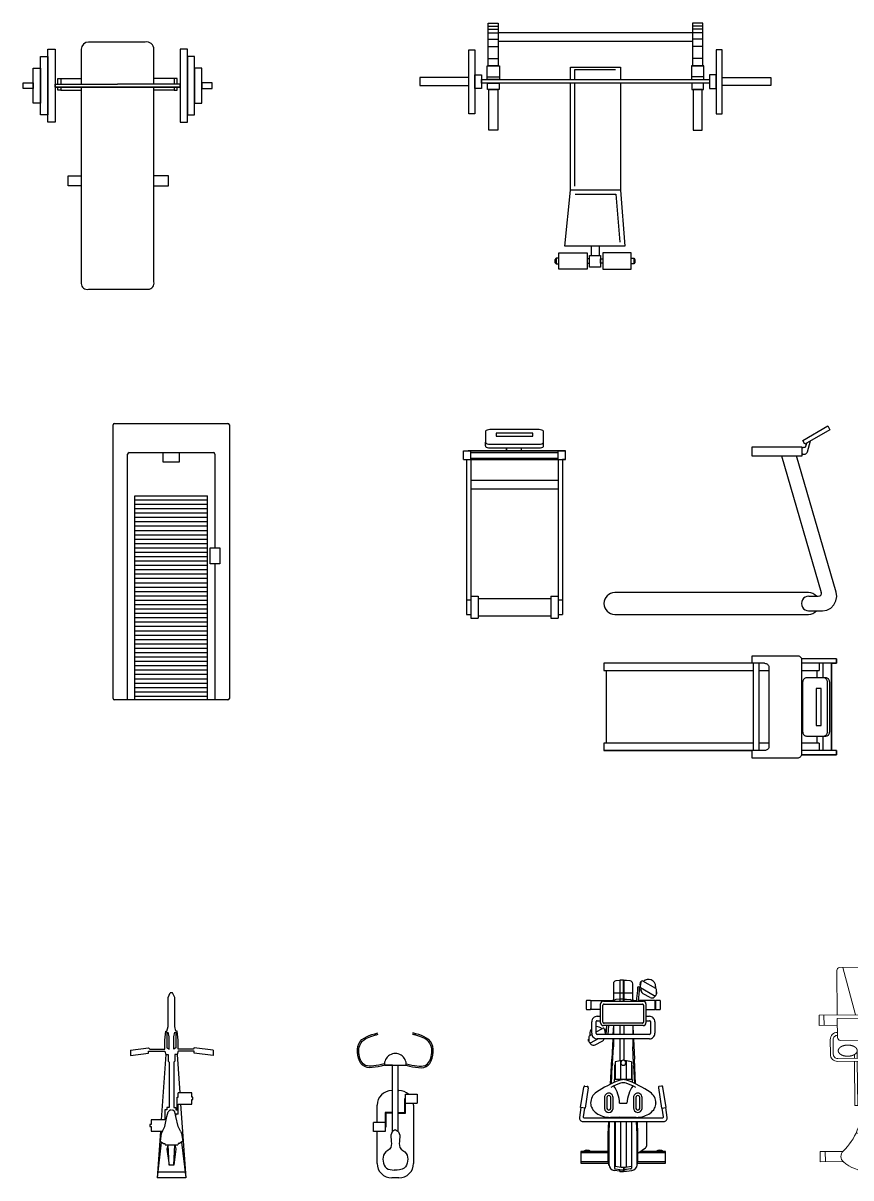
# Model space of a CAD drawing. Header units: millimetres. Extents: x 29224 to 62779, y 35576 to 54938.
# Drawn here: x 38654 to 44349, y 35877 to 43818 of the extents above; entities that cross this region are included whole.
import ezdxf

# ---------------------------------------------------------------- set-up
doc = ezdxf.new("R2010")
doc.units = ezdxf.units.MM

# ---------------------------------------------------------------- blocks, each defined once
blk = doc.blocks.new('A$C162D5C68')
at = {"linetype": 'ByBlock'}
for p, q in [((841.5, 568.5), (857, 443.8)), ((877.9, 568.5), (841.5, 568.5)), ((877.9, 568.5), (893.4, 443.8)), ((352.6, 426.7), (321.5, 426.7)), ((321.5, 426.7), (321.5, 349)), ((352.6, 434.5), (352.6, 426.7)), ((368.1, 434.5), (352.6, 434.5)), ((368.1, 426.7), (368.1, 434.5)), ((399.2, 426.7), (368.1, 426.7)), ((399.2, 333.4), (399.2, 426.7)), ((857, 443.8), (872.5, 443.8)), ((872.5, 443.8), (872.5, 333.4)), ((893.4, 443.8), (885.6, 436)), ((885.6, 436), (885.6, 333.4)), ((197.1, 317.9), (88.2, 302.3)), ((228.2, 310.1), (197.1, 317.9)), ((235.9, 333.4), (228.2, 330.8)), ((228.2, 330.8), (228.2, 242.7)), ((251.5, 364.5), (235.9, 341.2)), ((235.9, 341.2), (235.9, 333.4)), ((305.9, 356.7), (251.5, 364.5)), ((321.5, 349), (305.9, 356.7)), ((321.5, 349), (352.6, 333.4)), ((352.6, 333.4), (422.5, 317.9)), ((469.2, 333.4), (399.2, 333.4)), ((422.5, 317.9), (453.6, 310.1)), ((469.2, 317.9), (469.2, 333.4)), ((484.7, 317.9), (469.2, 317.9)), ((484.7, 302.3), (484.7, 317.9)), ((872.5, 333.4), (849.2, 325.6)), ((849.2, 325.6), (849.2, 310.1)), ((885.6, 333.4), (947.8, 333.4)), ((893.4, 317.9), (885.6, 302.3)), ((1002.3, 317.9), (893.4, 317.9)), ((947.8, 333.4), (1010, 325.6)), ((1010, 325.6), (1010, 317.9)), ((1010, 317.9), (1041.1, 310.1)), ((88.2, 302.3), (228.2, 310.1)), ((88.2, 271.2), (228.2, 263.4)), ((197.1, 255.7), (88.2, 271.2)), ((228.2, 263.4), (197.1, 255.7)), ((235.9, 240.1), (228.2, 242.7)), ((235.9, 232.3), (235.9, 240.1)), ((321.5, 224.6), (352.6, 240.1)), ((352.6, 240.1), (422.5, 255.7)), ((422.5, 255.7), (453.6, 263.4)), ((438.1, 255.7), (430.3, 255.7)), ((438.1, 240.1), (438.1, 255.7)), ((438.1, 240.1), (508, 240.1)), ((453.6, 310.1), (469.2, 294.5)), ((453.6, 263.4), (469.2, 279)), ((469.2, 294.5), (469.2, 286.8)), ((484.7, 255.7), (469.2, 255.7)), ((469.2, 255.7), (469.2, 247.9)), ((469.2, 247.9), (554.7, 247.9)), ((794.8, 302.3), (484.7, 302.3)), ((794.8, 271.2), (484.7, 271.2)), ((484.7, 271.2), (484.7, 255.7)), ((508, 240.1), (508, 146.8)), ((554.7, 247.9), (554.7, 240.1)), ((554.7, 240.1), (585.8, 240.1)), ((585.8, 146.8), (585.8, 240.1)), ((802.6, 310.1), (794.8, 302.3)), ((802.6, 263.4), (794.8, 271.2)), ((849.2, 310.1), (802.6, 310.1)), ((849.2, 263.4), (802.6, 263.4)), ((849.2, 247.9), (849.2, 263.4)), ((872.5, 240.1), (849.2, 247.9)), ((872.5, 129.7), (872.5, 240.1)), ((885.6, 302.3), (971.2, 302.3)), ((893.4, 255.7), (885.6, 271.2)), ((885.6, 271.2), (971.2, 271.2)), ((885.6, 137.5), (885.6, 240.1)), ((885.6, 240.1), (947.8, 240.1)), ((1002.3, 255.7), (893.4, 255.7)), ((947.8, 240.1), (1010, 247.9)), ((971.2, 302.3), (1002.3, 310.1)), ((971.2, 271.2), (1002.3, 263.4)), ((1010, 255.7), (1041.1, 263.4)), ((1010, 247.9), (1010, 255.7)), ((1041.1, 310.1), (1240.6, 310.1)), ((1041.1, 263.4), (1240.6, 263.4)), ((1240.6, 310.1), (1271.7, 294.5)), ((1240.6, 263.4), (1271.7, 279)), ((1271.7, 279), (1271.7, 294.5)), ((251.5, 209), (235.9, 232.3)), ((305.9, 216.8), (251.5, 209)), ((321.5, 224.6), (305.9, 216.8)), ((508, 146.8), (539.1, 146.8)), ((539.1, 146.8), (539.1, 139)), ((539.1, 139), (554.7, 139)), ((554.7, 139), (554.7, 146.8)), ((554.7, 146.8), (585.8, 146.8)), ((841.5, 0), (857, 129.7)), ((857, 129.7), (872.5, 129.7)), ((877.9, 0), (893.4, 129.7)), ((893.4, 129.7), (885.6, 137.5)), ((877.9, 0), (841.5, 0))]:
    blk.add_line(p, q, dxfattribs=at)
at = {"linetype": 'Continuous'}
for p, q in [((0, 187.7), (0, 385.9)), ((246.1, 356.4), (0, 385.9)), ((321.5, 363.1), (0, 385.9)), ((39, 192.3), (39, 381.2)), ((849.2, 325.6), (399.2, 357.5)), ((88.2, 271.2), (88.2, 302.3)), ((849.2, 247.9), (585.8, 229.2)), ((508, 223.7), (0, 187.7)), ((246.1, 217.1), (0, 187.7))]:
    blk.add_line(p, q, dxfattribs=at)
blk = doc.blocks.new('A$C19BA2A16')
at = {"ltscale": 300}
for p, q in [((840, 1701), (450, 1701)), ((120, 1601), (170, 1601)), ((120, 1201), (120, 1601)), ((170, 1151), (170, 1651)), ((170, 1651), (220, 1651)), ((170, 1601), (170, 1401)), ((220, 1651), (220, 1151)), ((400, 1651), (400, 1411)), ((900, 1411), (900, 1651)), ((1080, 1651), (1080, 1151)), ((1130, 1651), (1080, 1651)), ((1130, 1151), (1130, 1651)), ((1130, 1601), (1130, 1401)), ((1180, 1601), (1130, 1601)), ((1180, 1201), (1180, 1601)), ((70, 1521), (120, 1521)), ((70, 1281), (70, 1521)), ((120, 1521), (120, 1281)), ((1180, 1521), (1180, 1281)), ((1230, 1521), (1180, 1521)), ((1230, 1281), (1230, 1521)), ((240, 1451), (260, 1451)), ((240, 1411), (240, 1451)), ((260, 1451), (400, 1451)), ((260, 1451), (260, 1411)), ((1040, 1451), (900, 1451)), ((1040, 1451), (1040, 1411)), ((1060, 1451), (1040, 1451)), ((1060, 1411), (1060, 1451)), ((0, 1421), (70, 1421)), ((0, 1381), (0, 1421)), ((70, 1381), (0, 1381)), ((70, 1421), (70, 1401)), ((70, 1401), (70, 1381)), ((170, 1401), (170, 1201)), ((220, 1411), (650, 1411)), ((220, 1391), (220, 1411)), ((220, 1401), (220, 1391)), ((650, 1391), (220, 1391)), ((220, 1391), (650, 1391)), ((240, 1371), (240, 1391)), ((260, 1371), (240, 1371)), ((260, 1391), (260, 1371)), ((260, 1371), (400, 1371)), ((400, 1391), (400, 41)), ((1080, 1411), (650, 1411)), ((650, 1391), (1080, 1391)), ((1080, 1391), (650, 1391)), ((900, 51), (900, 1391)), ((1040, 1371), (900, 1371)), ((1040, 1391), (1040, 1371)), ((1040, 1371), (1060, 1371)), ((1060, 1371), (1060, 1391)), ((1080, 1391), (1080, 1411)), ((1080, 1401), (1080, 1391)), ((1130, 1401), (1130, 1201)), ((1300, 1421), (1230, 1421)), ((1230, 1421), (1230, 1401)), ((1230, 1401), (1230, 1381)), ((1230, 1381), (1300, 1381)), ((1300, 1381), (1300, 1421)), ((120, 1281), (70, 1281)), ((1180, 1281), (1230, 1281)), ((170, 1201), (120, 1201)), ((1130, 1201), (1180, 1201)), ((220, 1151), (170, 1151)), ((1080, 1151), (1130, 1151)), ((310, 781), (400, 781)), ((310, 711), (310, 781)), ((1000, 781), (900, 781)), ((1000, 711), (1000, 781)), ((400, 711), (310, 711)), ((900, 711), (1000, 711)), ((450, 1), (650, 1)), ((650, 1), (860, 1))]:
    blk.add_line(p, q, dxfattribs=at)
for centre, radius, start, end in [((450, 1651), 50, 90, 180), ((848.7, 1650.4), 51.3, 0.68197, 99.70689), ((441, 41), 41, 180, 282.68038), ((860, 42), 41, 270, 12.68008)]:
    blk.add_arc(centre, radius, start, end, dxfattribs=at)
blk = doc.blocks.new('gimnasio_05')
for p, q in [((308.57, 207.35), (310.89, 207.35)), ((308.57, 206.68), (310.89, 206.68)), ((357.76, 207.35), (355.43, 207.35)), ((357.76, 206.68), (355.43, 206.68)), ((308.57, 205.85), (310.89, 205.85)), ((308.57, 204.37), (310.89, 204.37)), ((355.43, 205.85), (310.89, 205.85)), ((310.89, 203.94), (355.43, 203.94)), ((357.76, 205.85), (355.43, 205.85)), ((357.76, 204.37), (355.43, 204.37)), ((308.57, 202.69), (310.89, 202.69)), ((357.76, 202.69), (355.43, 202.69)), ((308.57, 199.97), (310.89, 199.97)), ((357.76, 199.97), (355.43, 199.97)), ((308.35, 195.73), (311.14, 195.73)), ((357.98, 195.73), (355.18, 195.73))]:
    blk.add_line(p, q)
for points in [[(308.57, 208.05), (310.89, 208.05), (310.89, 198.25), (308.57, 198.25)], [(357.76, 208.05), (355.43, 208.05), (355.43, 198.25), (357.76, 198.25)], [(304.1, 201.93), (305.51, 201.93), (305.51, 187.23), (304.1, 187.23)], [(362.22, 201.93), (360.81, 201.93), (360.81, 187.23), (362.22, 187.23)], [(305.51, 196.2), (307, 196.2), (307, 193.04), (305.51, 193.04)], [(308.35, 198.25), (311.14, 198.25), (311.14, 195.13), (308.35, 195.13)], [(357.98, 198.25), (355.18, 198.25), (355.18, 195.13), (357.98, 195.13)], [(360.81, 196.2), (359.33, 196.2), (359.33, 193.04), (360.81, 193.04)], [(304.1, 195.6), (292.91, 195.6), (292.91, 193.72), (304.1, 193.72)], [(307, 195.13), (359.33, 195.13), (359.33, 194.28), (307, 194.28)], [(308.39, 194.28), (311.07, 194.28), (311.07, 192.84), (308.39, 192.84)], [(357.94, 194.28), (355.26, 194.28), (355.26, 192.84), (357.94, 192.84)], [(362.22, 195.6), (373.41, 195.6), (373.41, 193.72), (362.22, 193.72)], [(308.73, 192.84), (310.76, 192.84), (310.76, 183.51), (308.73, 183.51)], [(357.6, 192.84), (355.57, 192.84), (355.57, 183.51), (357.6, 183.51)], [(332.16, 154.81), (334.06, 154.81), (334.06, 156.92), (332.16, 156.92)], [(324.75, 154.15), (324.18, 154.15), (324.18, 152.86), (324.75, 152.86)], [(324.75, 155.35), (331.28, 155.35), (331.28, 151.64), (324.75, 151.64)], [(331.78, 153.98), (331.28, 153.98), (331.28, 153.04), (331.78, 153.04)], [(331.78, 154.81), (334.34, 154.81), (334.34, 152.08), (331.78, 152.08)], [(334.34, 153.98), (334.83, 153.98), (334.83, 153.04), (334.34, 153.04)], [(341.36, 155.35), (334.83, 155.35), (334.83, 151.64), (341.36, 151.64)], [(341.36, 154.15), (341.93, 154.15), (341.93, 152.86), (341.36, 152.86)]]:
    blk.add_lwpolyline(points, close=True)
for points in [[(327.41, 195.13), (327.41, 197.92), (338.89, 197.92), (338.89, 195.13)], [(337.79, 197.32), (328.37, 197.32), (328.37, 195.13)], [(338.89, 194.28), (338.89, 169.79), (327.41, 169.79), (327.41, 194.28)], [(328.37, 194.28), (328.37, 170.68)], [(338.89, 169.79), (339.88, 156.92), (326.17, 156.92), (327.41, 169.79)], [(328.49, 168.86), (337.87, 168.86), (338.76, 157.85)], [(324.18, 154.15), (323.88, 153.82), (323.88, 153.17), (324.18, 152.86)], [(341.93, 154.15), (342.23, 153.82), (342.23, 153.17), (341.93, 152.86)]]:
    blk.add_lwpolyline(points)
blk = doc.blocks.new('gimnasio_06')
for p, q in [((277.85, 198.09), (271.06, 199.16)), ((239.62, 198.06), (239.62, 179.02)), ((247.58, 198.06), (239.62, 198.06)), ((240.55, 179.18), (240.55, 198.06)), ((246.67, 179.33), (246.67, 198.06)), ((247.58, 179.33), (247.58, 198.06)), ((268.13, 196.66), (268.13, 141.24)), ((270.66, 195.92), (270.66, 141.98)), ((277.45, 195.59), (271.39, 196.55)), ((277.41, 195.3), (277.89, 198.39)), ((291.41, 193.09), (277.41, 195.3)), ((277.89, 198.39), (291.9, 196.18)), ((292.53, 195.32), (292.28, 193.72)), ((322.42, 191.13), (325.06, 186.55)), ((326.52, 192.56), (323.24, 192.56)), ((323.48, 192.96), (324.9, 192.96)), ((323.48, 192.56), (323.48, 192.96)), ((324.9, 192.96), (324.9, 192.56)), ((327.07, 192.24), (328.02, 190.59)), ((328.47, 192.07), (327.16, 192.07)), ((328.86, 190.67), (336.78, 190.67)), ((345.8, 194.54), (345.14, 194.22)), ((345.14, 194.22), (345.14, 191.44)), ((345.14, 191.44), (345.8, 191.12)), ((345.25, 190.97), (351.42, 190.97)), ((345.25, 184.55), (345.25, 190.97)), ((350.87, 194.54), (345.8, 194.54)), ((345.8, 191.12), (350.87, 191.12)), ((351.52, 194.22), (350.87, 194.54)), ((350.87, 191.12), (351.52, 191.44)), ((351.42, 190.97), (351.42, 176.09)), ((351.52, 191.44), (351.52, 194.22)), ((320.93, 188.4), (323.43, 183.49)), ((325.06, 151.03), (325.06, 186.88)), ((328.12, 150.93), (328.12, 186.98)), ((328.76, 187.61), (336.88, 187.61)), ((329.78, 187.54), (332.24, 183.28)), ((336.05, 184.55), (349.07, 184.55)), ((336.52, 182.94), (348.17, 182.94)), ((337.51, 186.98), (337.51, 184.55)), ((340.57, 186.88), (340.57, 184.55)), ((234.08, 171.43), (234.47, 175.14)), ((268.13, 174.9), (236.18, 174.9)), ((237.81, 178.71), (241.44, 179.33)), ((238.5, 178.77), (259.6, 178.77)), ((241.44, 179.33), (259.6, 179.33)), ((259.6, 179.33), (268.13, 178.93)), ((259.6, 178.77), (268.13, 178.37)), ((271.04, 160.09), (271.04, 177.81)), ((284.71, 181.86), (277.11, 181.86)), ((277.11, 175.98), (284.71, 175.98)), ((284.74, 180.28), (277.2, 180.28)), ((277.2, 177.56), (284.74, 177.56)), ((293.85, 177.73), (311.17, 176.92)), ((294.13, 177.15), (306.58, 176.57)), ((297.04, 175.28), (294.99, 175.28)), ((297.04, 162.62), (297.04, 175.28)), ((306.89, 174.9), (297.04, 174.9)), ((308.19, 176.34), (306.58, 176.57)), ((306.89, 174.5), (306.89, 174.9)), ((308.19, 176.34), (319.58, 175.73)), ((325.06, 176.23), (311.17, 176.92)), ((325.06, 175.73), (319.58, 175.73)), ((334.15, 180.62), (328.12, 180.96)), ((334.15, 179.13), (328.12, 179.49)), ((334.15, 175.79), (328.12, 176.08)), ((334.15, 175.73), (328.12, 175.73)), ((331.58, 181.87), (328.55, 181.34)), ((329.88, 181.19), (331.3, 181.44)), ((334.15, 155.25), (334.15, 182.65)), ((335.76, 155.72), (335.76, 182.18)), ((348.93, 182.18), (348.93, 155.72)), ((350.97, 182.65), (350.97, 155.25)), ((351.85, 175.79), (350.97, 176.39)), ((362.99, 175.73), (350.97, 175.73)), ((351.66, 175.73), (350.97, 175.73)), ((356.72, 175.73), (356.72, 162.5)), ((233.77, 171.43), (233.77, 168.9)), ((233.77, 171.43), (235.24, 171.43)), ((233.77, 168.9), (235.24, 168.9)), ((235.55, 168.7), (234.08, 168.7)), ((234.08, 168.7), (234.08, 166.8)), ((234.08, 166.8), (234.47, 163.09)), ((234.93, 171.43), (234.93, 168.9)), ((235.55, 174.33), (235.24, 171.43)), ((236.84, 168.9), (235.24, 168.9)), ((235.24, 166.8), (235.24, 168.7)), ((235.55, 163.9), (235.24, 166.8)), ((236.84, 168.69), (235.55, 168.69)), ((268.13, 170.78), (236.89, 170.78)), ((268.13, 167.03), (236.91, 167.03)), ((268.13, 174.49), (237.44, 174.49)), ((271.59, 171.42), (271.59, 171.42)), ((280.91, 171.48), (280.91, 166.42)), ((309.13, 174.5), (297.04, 174.5)), ((309.86, 170.78), (297.04, 170.78)), ((309.86, 167.03), (297.04, 167.03)), ((325.06, 171.43), (309.79, 171.43)), ((325.06, 168.69), (310.31, 168.69)), ((334.15, 171.43), (328.12, 171.43)), ((334.15, 171.43), (328.12, 171.43)), ((334.15, 168.69), (328.12, 168.69)), ((365.46, 171.43), (350.97, 171.43)), ((350.97, 168.9), (365.46, 168.9)), ((365.15, 168.69), (350.97, 168.69)), ((352.34, 171.43), (352.07, 174.03)), ((352.34, 166.8), (352.07, 164.2)), ((352.34, 168.69), (352.34, 166.8)), ((352.64, 171.43), (352.64, 168.9)), ((365.15, 171.43), (364.88, 174.03)), ((364.88, 164.2), (365.15, 166.8)), ((365.15, 166.8), (365.15, 168.69)), ((365.46, 168.9), (365.46, 171.43)), ((268.13, 163.33), (236.18, 163.33)), ((268.13, 163.41), (237.44, 163.41)), ((237.81, 159.52), (241.44, 158.9)), ((238.5, 159.46), (259.6, 159.46)), ((239.62, 159.21), (239.62, 139.84)), ((240.55, 139.84), (240.55, 159.05)), ((241.44, 158.9), (259.6, 158.9)), ((249.77, 153.8), (246.28, 158.9)), ((259.6, 159.46), (268.13, 159.86)), ((259.6, 158.9), (268.13, 159.3)), ((284.71, 161.93), (277.11, 161.93)), ((284.74, 160.34), (277.2, 160.34)), ((294.01, 160.51), (311.17, 161.31)), ((294.29, 161.08), (306.58, 161.66)), ((294.99, 162.62), (297.04, 162.62)), ((309.13, 163.41), (297.04, 163.41)), ((306.89, 163), (297.04, 163)), ((308.19, 161.89), (306.58, 161.66)), ((306.89, 163.41), (306.89, 163)), ((308.19, 161.89), (319.58, 162.5)), ((325.06, 162), (311.17, 161.31)), ((325.06, 162.5), (319.58, 162.5)), ((334.15, 162.5), (328.12, 162.5)), ((334.15, 162.44), (328.12, 162.15)), ((334.15, 162.5), (329.64, 162.5)), ((350.97, 162.5), (362.99, 162.5)), ((351.66, 162.5), (350.97, 162.5)), ((351.85, 162.44), (350.97, 161.84)), ((358.31, 159.28), (350.97, 160.01)), ((351.42, 162.14), (351.42, 159.96)), ((360.68, 159.28), (358.31, 159.28)), ((246.67, 139.84), (246.67, 158.34)), ((247.58, 139.84), (247.58, 157)), ((268.03, 152.98), (251.34, 152.98)), ((277.11, 156.04), (284.71, 156.04)), ((277.2, 157.62), (284.74, 157.62)), ((349.07, 153.36), (336.05, 153.36)), ((348.17, 154.96), (336.52, 154.96)), ((337.51, 153.36), (337.51, 150.93)), ((340.57, 153.36), (340.57, 151.03)), ((345.25, 153.36), (345.25, 146.96)), ((350.97, 158.56), (358.31, 157.82)), ((351.42, 146.96), (351.42, 158.52)), ((353.45, 150.37), (355.95, 155.28)), ((360.41, 157.12), (354.94, 147.64)), ((358.2, 156.66), (360.14, 156.66)), ((358.31, 157.82), (360.68, 157.82)), ((358.46, 156.66), (358.74, 156.93)), ((358.74, 157.82), (358.74, 156.93)), ((360.26, 156.93), (358.74, 156.93)), ((359.59, 146.53), (364.76, 155.49)), ((360.26, 156.93), (360.26, 157.82)), ((360.26, 156.93), (360.29, 156.9)), ((364.1, 156.9), (361.07, 157.43)), ((363.82, 157.33), (362.4, 157.58)), ((291.41, 144.81), (277.41, 142.61)), ((280.95, 146.48), (280.87, 146.48)), ((292.53, 142.59), (292.28, 144.18)), ((336.88, 150.29), (328.76, 150.29)), ((336.78, 147.23), (328.86, 147.23)), ((345.8, 146.81), (345.14, 146.49)), ((345.14, 146.49), (345.14, 143.7)), ((345.14, 143.7), (345.8, 143.39)), ((345.25, 146.96), (351.42, 146.96)), ((350.87, 146.81), (345.8, 146.81)), ((345.8, 143.39), (350.87, 143.39)), ((351.52, 146.49), (350.87, 146.81)), ((350.87, 143.39), (351.52, 143.7)), ((351.52, 143.7), (351.52, 146.49)), ((355.76, 146.21), (359.04, 146.21)), ((356, 146.21), (356, 145.81)), ((356, 145.81), (357.42, 145.81)), ((357.42, 145.81), (357.42, 146.21)), ((359.68, 146.69), (360.99, 146.69)), ((239.62, 139.84), (247.58, 139.84)), ((271.06, 138.74), (277.85, 139.81)), ((271.39, 141.36), (277.45, 142.31)), ((277.41, 142.61), (277.89, 139.51)), ((277.89, 139.51), (291.9, 141.72))]:
    blk.add_line(p, q)
for centre, radius, start, end in [((270.66, 196.66), 2.53, 81.05144, 180.00411), ((244.53, 193.95), 3.96, 320.43487, 39.56513), ((271.3, 195.92), 0.633, 81.0408, 180.02059), ((280.91, 184.15), 7.27, 90.00612, 119.71385), ((280.91, 182.56), 8.86, 33.73401, 90.00384), ((291.53, 193.84), 0.759, 261.04723, 351.05427), ((291.78, 195.43), 0.76, 351.05848, 81.05031), ((323.18, 189.55), 2.53, 109.3796, 207.00066), ((323.24, 191.61), 0.948, 89.99937, 210), ((328.86, 186.88), 3.8, 89.99899, 180.00185), ((326.52, 191.92), 0.632, 30.0001, 89.9999), ((328.47, 187.09), 4.98, 45.94228, 89.99973), ((336.78, 186.88), 3.8, 359.99815, 90.00101), ((289.72, 177.81), 18.69, 163.27007, 180.00258), ((285.39, 179.11), 14.16, 144.03597, 163.275), ((282.65, 181.1), 10.78, 119.72752, 144.02508), ((221.59, 142.84), 80.25, 21.12649, 33.79496), ((325.68, 184.64), 2.53, 207.00176, 255.70661), ((328.76, 186.98), 0.633, 90.02592, 179.97911), ((331.42, 182.81), 0.948, 280.00187, 29.99883), ((328.47, 187.09), 4.98, 315.82646, 5.95275), ((336.05, 182.65), 1.9, 90.00259, 179.9934), ((336.52, 182.18), 0.759, 89.99952, 180.00122), ((336.88, 186.98), 0.633, 0.02089, 89.97408), ((348.17, 182.18), 0.759, 359.99878, 90.00048), ((349.07, 182.65), 1.9, 0.0066, 89.99741), ((238.5, 174.72), 4.05, 89.99857, 174.00219), ((236.18, 174.27), 0.633, 89.98473, 174.01053), ((277.4, 178.92), 2.96, 95.6233, 264.3767), ((277.4, 178.92), 1.37, 98.25093, 261.74907), ((279.91, 193.35), 21.89, 272.60372, 305.39472), ((284.8, 178.92), 2.94, 268.10112, 91.89888), ((284.8, 178.92), 1.36, 267.20686, 92.79314), ((220.91, 142.49), 78.93, 21.12886, 26.32931), ((328.44, 181.96), 0.632, 239.81682, 279.99723), ((329.85, 181.37), 0.19, 100.00085, 279.9972), ((331.27, 181.62), 0.19, 280.00085, 99.9972), ((350.18, 173.83), 1.9, 6.00005, 65.2435), ((352.03, 176.05), 0.317, 235.29143, 269.99431), ((362.99, 173.83), 1.9, 5.99443, 90.00516), ((262.88, 168.95), 26.04, 167.72449, 192.27551), ((220.91, 195.42), 78.92, 333.66017, 338.87127), ((289.39, 168.95), 5.51, 359.99922, 21.7666), ((289.39, 168.95), 5.51, 338.2334, 0.00078), ((289.4, 168.95), 7.59, 359.9896, 21.78108), ((289.4, 168.95), 7.59, 338.21892, 0.0104), ((308.59, 168.95), 1.75, 90, 270), ((308.59, 168.95), 1.75, 270, 90), ((290.75, 168.95), 19.2, 3.37338, 16.77334), ((290.75, 168.95), 19.2, 343.22666, 356.62662), ((238.5, 163.51), 4.05, 185.99746, 270.00171), ((236.18, 163.96), 0.633, 185.99083, 270.01411), ((289.72, 160.09), 18.69, 179.99742, 196.72993), ((277.4, 158.98), 2.96, 84.37732, 264.37719), ((277.4, 158.98), 1.37, 98.25093, 261.74907), ((279.91, 144.55), 21.89, 54.60528, 87.39628), ((284.8, 158.98), 2.94, 268.10112, 91.89888), ((284.8, 158.98), 1.36, 267.20686, 92.79314), ((221.59, 195.06), 80.25, 326.20504, 338.87351), ((350.18, 164.4), 1.9, 294.75595, 354.0008), ((352.03, 162.18), 0.317, 90.00569, 124.70857), ((359.06, 158.55), 1.78, 335.78993, 24.21007), ((362.99, 164.4), 1.9, 269.99501, 354.00559), ((251.34, 154.88), 1.9, 214.40793, 269.99853), ((268.03, 154.85), 1.87, 269.97542, 273.18676), ((285.39, 158.79), 14.16, 196.725, 215.96403), ((328.86, 151.03), 3.8, 179.99815, 270.00101), ((328.76, 150.93), 0.633, 180.02089, 269.97408), ((336.05, 155.26), 1.9, 180.0066, 269.99741), ((336.52, 155.72), 0.759, 179.99878, 270.00048), ((336.78, 151.03), 3.8, 269.99899, 0.00185), ((336.88, 150.93), 0.633, 270.02592, 359.97911), ((348.17, 155.72), 0.759, 269.99952, 0.00122), ((349.07, 155.26), 1.9, 270.00259, 359.9934), ((358.2, 154.13), 2.53, 90.0007, 152.99779), ((360.96, 156.81), 0.632, 79.98693, 150.01026), ((360.99, 151.68), 4.98, 269.99943, 44.17345), ((362.37, 157.39), 0.19, 80.0028, 259.99915), ((363.79, 157.14), 0.19, 260.0028, 79.99915), ((363.94, 155.96), 0.948, 330.00073, 79.99885), ((244.53, 143.95), 3.96, 320.43487, 39.56513), ((282.65, 156.8), 10.78, 215.97492, 240.27248), ((280.91, 153.74), 7.26, 240.26487, 269.74265), ((280.91, 155.35), 8.86, 270.2461, 326.26032), ((291.53, 144.06), 0.759, 8.94573, 98.95277), ((355.7, 149.22), 2.53, 152.99972, 250.61976), ((355.76, 147.16), 0.948, 150.00196, 269.99868), ((359.04, 146.85), 0.632, 269.99032, 330.00999), ((270.66, 141.24), 2.53, 179.99589, 278.94856), ((271.3, 141.98), 0.633, 179.97941, 278.9592), ((291.78, 142.47), 0.76, 278.94969, 8.94152)]:
    blk.add_arc(centre, radius, start, end)
blk = doc.blocks.new('A$C1A281903')
for p, q in [((0, 10), (0, 1890)), ((10, 1900), (790, 1900)), ((800, 1890), (800, 10)), ((100, 0), (100, 1690)), ((110, 1700), (690, 1700)), ((344.4, 1634.2), (344.4, 1700)), ((344.4, 1700), (455.6, 1700)), ((455.6, 1700), (455.6, 1634.2)), ((700, 1690), (700, 1045.8)), ((455.6, 1634.2), (344.4, 1634.2)), ((150, 0), (150, 1403)), ((150, 1403), (650, 1403)), ((650, 1373), (150, 1373)), ((650, 0), (650, 1403)), ((650, 1343), (150, 1343)), ((650, 1313), (150, 1313)), ((650, 1283), (150, 1283)), ((650, 1253), (150, 1253)), ((650, 1223), (150, 1223)), ((650, 1193), (150, 1193)), ((650, 1163), (150, 1163)), ((650, 1133), (150, 1133)), ((650, 1103), (150, 1103)), ((650, 1073), (150, 1073)), ((650, 1043), (150, 1043)), ((668.9, 934.5), (668.9, 1045.8)), ((668.9, 1045.8), (734.7, 1045.8)), ((734.7, 1045.8), (734.7, 934.5)), ((650, 1013), (150, 1013)), ((650, 983), (150, 983)), ((650, 953), (150, 953)), ((650, 923), (150, 923)), ((650, 893), (150, 893)), ((734.7, 934.5), (668.9, 934.5)), ((700, 934.5), (700, 0)), ((650, 863), (150, 863)), ((650, 833), (150, 833)), ((650, 803), (150, 803)), ((650, 773), (150, 773)), ((650, 743), (150, 743)), ((650, 713), (150, 713)), ((650, 683), (150, 683)), ((650, 653), (150, 653)), ((650, 623), (150, 623)), ((650, 593), (150, 593)), ((650, 563), (150, 563)), ((650, 533), (150, 533)), ((650, 503), (150, 503)), ((650, 473), (150, 473)), ((650, 443), (150, 443)), ((650, 413), (150, 413)), ((650, 383), (150, 383)), ((650, 353), (150, 353)), ((650, 323), (150, 323)), ((650, 293), (150, 293)), ((650, 263), (150, 263)), ((650, 233), (150, 233)), ((650, 203), (150, 203)), ((650, 173), (150, 173)), ((650, 143), (150, 143)), ((650, 113), (150, 113)), ((650, 83), (150, 83)), ((650, 53), (150, 53)), ((650, 23), (150, 23)), ((790, 0), (10, 0))]:
    blk.add_line(p, q)
for centre, start, end in [((10, 1890), 90, 180), ((790, 1890), 0, 90), ((110, 1690), 90, 180), ((690, 1690), 0, 90), ((10, 10), 180, 270), ((790, 10), 270, 0)]:
    blk.add_arc(centre, 10, start, end)
blk = doc.blocks.new('A$C5A485A1C')
for p, q in [((186.4, 774.8), (336.4, 774.8)), ((241.4, 774.8), (186.4, 774.8)), ((241.4, 317.9), (241.4, 774.8)), ((241.4, 774.8), (281.4, 774.8)), ((281.4, 317.9), (281.4, 774.8)), ((236.4, 600), (241.4, 600)), ((281.4, 600), (286.4, 600)), ((331.4, 575), (411.4, 575)), ((331.4, 545), (331.4, 575)), ((411.4, 575), (411.4, 515)), ((136.4, 380), (136.4, 500)), ((326.4, 545), (331.4, 545)), ((326.4, 450), (326.4, 545)), ((331.4, 445), (331.4, 545)), ((331.4, 515), (411.4, 515)), ((386.4, 500), (386.4, 100)), ((241.4, 450), (191.4, 450)), ((191.4, 450), (191.4, 350)), ((196.4, 445), (196.4, 350)), ((241.4, 445), (196.4, 445)), ((281.4, 450), (326.4, 450)), ((281.4, 445), (331.4, 445)), ((191.4, 380), (111.4, 380)), ((111.4, 320), (111.4, 380)), ((191.4, 320), (111.4, 320)), ((136.4, 100), (136.4, 320)), ((191.4, 350), (191.4, 320)), ((196.4, 350), (191.4, 350)), ((286.4, 0), (236.4, 0))]:
    blk.add_line(p, q)
for centre, radius, start, end in [((261.4, 780.1), 75.2, 355.99282, 184.00718), ((236.4, 500), 100, 90, 180), ((286.4, 500), 100, 48.59038, 90), ((286.4, 500), 100, 0, 8.62693), ((236.4, 100), 100, 180, 270), ((286.4, 100), 100, 270, 0)]:
    blk.add_arc(centre, radius, start, end)
for points in [[(186.4, 774.8), (36.4, 774.8), (10.3, 922.5), (140.2, 997.5)], [(336.4, 774.8), (486.4, 774.8), (512.4, 922.5), (382.5, 997.5)], [(261.4, 330.7), (240, 316.5), (229.3, 209.8), (186.6, 167.1), (200.9, 67.5), (254.3, 53.3)], [(261.4, 330.7), (282.7, 316.5), (293.4, 209.8), (336.1, 167.1), (321.9, 67.5), (254.1, 53.3)]]:
    blk.add_spline(points, degree=3)
for points in [[(183.9, 784.5), (134.7, 771.9), (86.9, 760.9), (33.4, 783.9), (16.9, 813.3), (6.4, 883), (13.5, 917.3), (52.2, 958.4), (84.1, 970.7), (127.2, 983.5), (135, 985.7), (142.9, 987.9)], [(338.9, 784.5), (388.1, 771.9), (435.9, 760.9), (489.4, 783.9), (505.9, 813.3), (516.3, 883), (509.2, 917.3), (470.6, 958.4), (438.7, 970.7), (395.6, 983.5), (387.7, 985.7), (379.8, 987.9)]]:
    blk.add_open_spline(points, degree=3, knots=[0, 0, 0, 0, 0.1283109, 0.1283109, 0.2282709, 0.2282709, 0.3282308, 0.3282308, 0.4281908, 0.4281908, 0.45, 0.45, 0.45, 0.45])
blk = doc.blocks.new('A$C5682396C')
at = {"lineweight": 18}
for p, q in [((0.0318, 1.263), (0.0312, 1.333)), ((0.6143, 1.2686), (0.6136, 1.3386)), ((0.2641, 0.6461), (0.2618, 0.8788)), ((0.2911, 0.9506), (0.3611, 0.9513)), ((0.294, 0.6464), (0.2911, 0.9506)), ((0.3611, 0.9513), (0.364, 0.647)), ((0.4111, 0.9517), (0.3911, 0.9515)), ((0.3911, 0.9515), (0.394, 0.6473)), ((0.4111, 0.9517), (0.414, 0.6475)), ((0.2441, 0.6459), (0.2421, 0.851)), ((0.293, 0.7578), (0.363, 0.7585)), ((0.2455, 0.5009), (0.2442, 0.6259)), ((0.2655, 0.5011), (0.2642, 0.6261)), ((0.2955, 0.5014), (0.2942, 0.6264)), ((0.3642, 0.627), (0.3655, 0.5021)), ((0.3942, 0.6273), (0.3948, 0.5738)), ((0.4142, 0.6275), (0.4145, 0.6017)), ((0.3655, 0.5021), (0.2955, 0.5014)), ((0.6233, 0.3307), (0.6227, 0.4007)), ((0.0409, 0.325), (0.0403, 0.395)), ((0.5319, 0.3537), (0.1319, 0.3498)), ((0.2571, 0.3271), (0.1759, 0.0002)), ((0.4071, 0.3286), (0.4947, 0.0033))]:
    blk.add_line(p, q, dxfattribs=at)
for points in [[(0.1526, 1.2641), (0.0007, 1.2627), (0, 1.3327), (0.1533, 1.3342)], [(0.4914, 1.3374), (0.65, 1.339), (0.6506, 1.269), (0.4935, 1.2674)], [(0.5315, 0.3998), (0.6564, 0.401), (0.6571, 0.331), (0.0072, 0.3247), (0.0065, 0.3947), (0.1315, 0.3959)]]:
    blk.add_lwpolyline(points, dxfattribs=at)
at = {"lineweight": 18, "flags": 128}
for points in [[(0.131, 0.4448, -0.414214), (0.0805, 0.4943), (0.0795, 0.5943, -0.414214), (0.1291, 0.6447), (0.529, 0.6486, -0.414214), (0.5795, 0.5991), (0.5805, 0.4991, -0.414214), (0.531, 0.4486, -0.414214)], [(0.1308, 0.4648, -0.414214), (0.1005, 0.4945), (0.0995, 0.5945, -0.414214), (0.1293, 0.6248), (0.5292, 0.6286, -0.414214), (0.5595, 0.5989), (0.5605, 0.4989, -0.414214), (0.5308, 0.4686, -0.414214)], [(0.1319, 0.3498), (0.1307, 0.4798, -0.414214), (0.1505, 0.5), (0.5104, 0.5035, -0.414214), (0.5306, 0.4837), (0.5319, 0.3537)], [(0.5321, 0.3298), (0.5351, 0.0237, -0.414214), (0.5153, 0.0035), (0.1553, 0, -0.414214), (0.1351, 0.0198), (0.1321, 0.3259)]]:
    blk.add_lwpolyline(points, format="xyb", dxfattribs=at)
at = {"lineweight": 18}
for centre, radius, start, end in [((0.3242, 1.1517), 0.25, 90.55568, 132.6588), ((0.3242, 1.1517), 0.25, 48.45256, 90.55568), ((0.1886, 1.2988), 0.05, 132.6588, 226.79945), ((0.4568, 1.3014), 0.05, 314.31192, 48.45256), ((-0.1423, 0.9464), 0.4334, 0.55568, 46.79945), ((0.7945, 0.9555), 0.4334, 134.31192, 180.55568), ((0.3266, 0.9017), 0.25, 90.55568, 108.74453), ((0.3266, 0.9017), 0.25, 72.36684, 90.55568)]:
    blk.add_arc(centre, radius, start, end, dxfattribs=at)
for points in [[(0.2618, 0.8788), (0.2618, 0.8813), (0.2604, 0.8872), (0.2576, 0.8921), (0.2552, 0.8954), (0.2505, 0.9004), (0.2424, 0.906), (0.2326, 0.9106), (0.2217, 0.9139), (0.2062, 0.9166), (0.1962, 0.9165), (0.192, 0.9165), (0.1822, 0.9156), (0.1708, 0.9134), (0.16, 0.9099), (0.1525, 0.9062), (0.146, 0.9023), (0.1406, 0.8975), (0.1377, 0.8943), (0.1353, 0.8909), (0.1326, 0.886), (0.1314, 0.88), (0.1314, 0.8775), (0.1314, 0.875), (0.1328, 0.8691), (0.1355, 0.8642), (0.138, 0.8609), (0.1427, 0.856), (0.1508, 0.8503), (0.1606, 0.8458), (0.1715, 0.8424), (0.187, 0.8397), (0.197, 0.8398), (0.2011, 0.8399), (0.211, 0.8407), (0.2224, 0.8429), (0.2332, 0.8465), (0.2406, 0.8501), (0.2472, 0.854), (0.2526, 0.8588), (0.2555, 0.8621), (0.2579, 0.8654), (0.2606, 0.8703), (0.2618, 0.8763), (0.2618, 0.8788)], [(0.3948, 0.5738), (0.3948, 0.5714), (0.3962, 0.5654), (0.3989, 0.5605), (0.4013, 0.5572), (0.406, 0.5523), (0.4141, 0.5467), (0.424, 0.5421), (0.4349, 0.5387), (0.4504, 0.536), (0.4603, 0.5361), (0.4645, 0.5362), (0.4744, 0.537), (0.4857, 0.5392), (0.4966, 0.5428), (0.504, 0.5464), (0.5106, 0.5503), (0.516, 0.5551), (0.5189, 0.5584), (0.5213, 0.5617), (0.5239, 0.5666), (0.5252, 0.5726), (0.5252, 0.5751), (0.5251, 0.5776), (0.5237, 0.5835), (0.521, 0.5884), (0.5186, 0.5917), (0.5139, 0.5967), (0.5058, 0.6023), (0.496, 0.6069), (0.485, 0.6102), (0.4695, 0.6129), (0.4596, 0.6128), (0.4554, 0.6128), (0.4455, 0.6119), (0.4342, 0.6097), (0.4233, 0.6062), (0.4159, 0.6025), (0.4093, 0.5986), (0.404, 0.5938), (0.401, 0.5906), (0.3986, 0.5872), (0.396, 0.5823), (0.3947, 0.5763), (0.3948, 0.5738)]]:
    blk.add_open_spline(points, degree=2, knots=[0, 0, 0, 1, 2, 3, 4, 5, 6, 7, 8, 9, 9, 10, 11, 12, 13, 14, 15, 16, 17, 18, 19, 20, 20, 21, 22, 23, 24, 25, 26, 27, 28, 29, 29, 30, 31, 32, 33, 34, 35, 36, 37, 38, 39, 40, 40, 40], dxfattribs=at)
blk = doc.blocks.new('A$C462319B7')
at = {"xscale": 1000, "yscale": 1000, "zscale": 1000}
blk.add_blockref('A$C5682396C', (0, 0), dxfattribs=at)
blk = doc.blocks.new('A$C6AF448ED')
at = {"linetype": 'Continuous'}
for p, q in [((151.5, 1285.6), (150, 1281)), ((150, 1281), (150, 1211)), ((155.7, 1289.8), (151.5, 1285.6)), ((162.4, 1293.1), (155.7, 1289.8)), ((170.7, 1295.2), (162.4, 1293.1)), ((180, 1296), (170.7, 1295.2)), ((520, 1296), (180, 1296)), ((477, 1271.1), (223, 1271.1)), ((223, 1271.1), (223, 1251.9)), ((477, 1251.9), (477, 1271.1)), ((529.3, 1295.2), (520, 1296)), ((537.6, 1293.1), (529.3, 1295.2)), ((544.3, 1289.8), (537.6, 1293.1)), ((548.5, 1285.6), (544.3, 1289.8)), ((550, 1281), (548.5, 1285.6)), ((550, 1211), (550, 1281)), ((150, 1185), (150, 1211)), ((150, 1211), (151.5, 1206.3)), ((151.5, 1206.3), (155.7, 1202.2)), ((155.7, 1202.2), (162.4, 1198.8)), ((162.4, 1198.8), (170.7, 1196.7)), ((170.7, 1196.7), (180, 1196)), ((180, 1196), (520, 1196)), ((223, 1251.9), (477, 1251.9)), ((223, 1251.1), (223, 1251.9)), ((223, 1251.1), (477, 1251.1)), ((477, 1251.1), (477, 1251.9)), ((520, 1196), (529.3, 1196.7)), ((529.3, 1196.7), (537.6, 1198.8)), ((537.6, 1198.8), (544.3, 1202.2)), ((544.3, 1202.2), (548.5, 1206.3)), ((548.5, 1206.3), (550, 1211)), ((550, 1185), (550, 1211)), ((0, 1150), (50, 1150)), ((0, 1090), (0, 1150)), ((670, 1150), (30, 1150)), ((50, 1150), (51.5, 1150)), ((50, 1090), (50, 1150)), ((50, 1139), (650, 1139)), ((51.5, 1150), (55.7, 1150)), ((55.7, 1150), (62.4, 1150)), ((62.4, 1150), (70.7, 1150)), ((70.7, 1150), (80, 1150)), ((80, 1150), (620, 1150)), ((150, 1185), (151.5, 1180.4)), ((151.5, 1180.4), (155.7, 1176.2)), ((155.7, 1176.2), (162.4, 1172.9)), ((162.4, 1172.9), (170.7, 1170.7)), ((170.7, 1170.7), (180, 1170)), ((180, 1170), (520, 1170)), ((295, 1150), (295, 1170)), ((295, 1170), (295, 1150)), ((395, 1170), (395, 1150)), ((520, 1170), (529.3, 1170.7)), ((529.3, 1170.7), (537.6, 1172.9)), ((537.6, 1172.9), (544.3, 1176.2)), ((544.3, 1176.2), (548.5, 1180.4)), ((548.5, 1180.4), (550, 1185)), ((620, 1150), (629.3, 1150)), ((629.3, 1150), (637.6, 1150)), ((637.6, 1150), (644.3, 1150)), ((644.3, 1150), (648.5, 1150)), ((648.5, 1150), (650, 1150)), ((650, 1150), (700, 1150)), ((650, 1090), (650, 1150)), ((679.3, 1150), (670, 1150)), ((687.6, 1150), (679.3, 1150)), ((694.3, 1150), (687.6, 1150)), ((698.5, 1150), (694.3, 1150)), ((700, 1150), (698.5, 1150)), ((700, 1090), (700, 1150)), ((0, 1090), (50, 1090)), ((20, 1090), (20, 150.7)), ((20, 1090), (50, 1090)), ((50, 1101), (650, 1101)), ((50, 1090), (50, 150.7)), ((650, 1090), (50, 1090)), ((50, 1090), (51.5, 1090)), ((51.5, 1090), (55.7, 1090)), ((55.7, 1090), (62.4, 1090)), ((62.4, 1090), (70.7, 1090)), ((70.7, 1090), (80, 1090)), ((80, 1090), (620, 1090)), ((620, 1090), (629.3, 1090)), ((629.3, 1090), (637.6, 1090)), ((637.6, 1090), (644.3, 1090)), ((644.3, 1090), (648.5, 1090)), ((648.5, 1090), (650, 1090)), ((650, 1090), (650, 150.7)), ((650, 1090), (680, 1090)), ((650, 1090), (700, 1090)), ((680, 1090), (680, 150.7)), ((687.6, 1090), (680, 1090)), ((694.3, 1090), (687.6, 1090)), ((698.5, 1090), (694.3, 1090)), ((700, 1090), (698.5, 1090)), ((50, 949.8), (650, 949.8)), ((50, 890.2), (650, 890.2)), ((20, 150.7), (20, 144.6)), ((20, 144.6), (20, 138.5)), ((20, 138.5), (20, 133)), ((20, 133), (20, 128.7)), ((20, 128.7), (20, 126)), ((20, 126), (20, 125)), ((20, 125), (50, 125)), ((20, 125), (20, 122.6)), ((20, 122.6), (20, 115.5)), ((20, 115.5), (20, 104.4)), ((20, 104.4), (20, 90.5)), ((20, 90.5), (20, 75)), ((50, 150.7), (50, 150)), ((50, 150), (50, 146.3)), ((50, 150), (100, 150)), ((50, 146.3), (50, 135.7)), ((50, 135.7), (50, 119.1)), ((50, 119.1), (50, 98.2)), ((50, 98.2), (50, 75)), ((100, 150), (100, 146.3)), ((100, 146.3), (100, 135.7)), ((100, 135.7), (100, 123.1)), ((100, 134.5), (600, 134.5)), ((100, 134.5), (100, 131.6)), ((100, 131.6), (100, 123.1)), ((100, 123.1), (100, 110)), ((100, 119.1), (100, 98.2)), ((100, 110), (100, 93.4)), ((100, 98.2), (100, 75)), ((100, 93.4), (100, 75)), ((600, 150), (600, 146.3)), ((600, 150), (650, 150)), ((600, 146.3), (600, 135.7)), ((600, 135.7), (600, 119.1)), ((600, 119.1), (600, 98.2)), ((600, 98.2), (600, 75)), ((650, 150.7), (650, 144.6)), ((650, 150), (650, 146.3)), ((650, 146.3), (650, 135.7)), ((650, 144.6), (650, 138.5)), ((650, 138.5), (650, 133)), ((650, 135.7), (650, 119.1)), ((650, 133), (650, 128.7)), ((650, 128.7), (650, 126)), ((650, 126), (650, 125)), ((650, 125), (680, 125)), ((650, 125), (650, 122.6)), ((650, 122.6), (650, 115.5)), ((650, 119.1), (650, 98.2)), ((650, 115.5), (650, 104.4)), ((650, 104.4), (650, 90.5)), ((650, 98.2), (650, 75)), ((650, 90.5), (650, 75)), ((680, 150.7), (680, 144.6)), ((680, 144.6), (680, 138.5)), ((680, 138.5), (680, 133)), ((680, 133), (680, 128.7)), ((680, 128.7), (680, 126)), ((680, 126), (680, 125)), ((680, 125), (680, 122.6)), ((680, 122.6), (680, 115.5)), ((680, 115.5), (680, 104.4)), ((680, 104.4), (680, 90.5)), ((680, 90.5), (680, 75)), ((20, 75), (20, 59.5)), ((20, 59.5), (20, 45.6)), ((20, 45.6), (20, 34.5)), ((20, 34.5), (20, 27.4)), ((20, 27.4), (20, 25)), ((20, 25), (50, 25)), ((20, 25), (50, 25)), ((50, 75), (50, 51.8)), ((50, 51.8), (50, 30.9)), ((50, 30.9), (50, 14.3)), ((50, 14.3), (50, 3.7)), ((50, 3.7), (50, 0)), ((100, 75), (100, 56.6)), ((100, 75), (100, 51.8)), ((100, 56.6), (100, 40)), ((100, 51.8), (100, 30.9)), ((100, 40), (100, 26.9)), ((100, 26.9), (100, 14.3)), ((100, 26.9), (100, 18.4)), ((100, 18.4), (100, 15.5)), ((100, 15.5), (600, 15.5)), ((100, 14.3), (100, 3.7)), ((100, 3.7), (100, 0)), ((600, 75), (600, 51.8)), ((600, 51.8), (600, 30.9)), ((600, 30.9), (600, 14.3)), ((600, 14.3), (600, 3.7)), ((600, 3.7), (600, 0)), ((650, 75), (650, 59.5)), ((650, 75), (650, 51.8)), ((650, 59.5), (650, 45.6)), ((650, 51.8), (650, 30.9)), ((650, 45.6), (650, 34.5)), ((650, 34.5), (650, 27.4)), ((650, 30.9), (650, 14.3)), ((650, 27.4), (650, 25)), ((650, 25), (680, 25)), ((650, 25), (680, 25)), ((650, 14.3), (650, 3.7)), ((650, 3.7), (650, 0)), ((680, 75), (680, 59.5)), ((680, 59.5), (680, 45.6)), ((680, 45.6), (680, 34.5)), ((680, 34.5), (680, 27.4)), ((680, 27.4), (680, 25)), ((50, 0), (100, 0)), ((50, 0), (100, 0)), ((600, 0), (650, 0)), ((600, 0), (650, 0))]:
    blk.add_line(p, q, dxfattribs=at)
blk = doc.blocks.new('A$C50002587')
at = {"linetype": 'Continuous'}
for p, q in [((1399.5, 1117.8), (1421.7, 1192.8)), ((1392.1, 1175.5), (1383.7, 1147.4)), ((1220.6, 1090), (1494.9, 150.7)), ((1597, 153.4), (1323.5, 1090)), ((1407.3, 150), (75, 150)), ((1581.5, 65.2), (1595.7, 92.4)), ((1595.7, 92.4), (1601.1, 122.8)), ((1601.1, 122.8), (1597, 153.4)), ((75, 0), (1407.3, 0)), ((1407.3, 25), (1502.4, 25)), ((1502.4, 25), (1532.5, 29.8)), ((1532.5, 29.8), (1559.7, 43.6)), ((1559.7, 43.6), (1581.5, 65.2))]:
    blk.add_line(p, q, dxfattribs=at)
blk.add_line((1409.6, 125), (1474.5, 125))
for points in [[(1382.6, 1170), (1367.5, 1195.8), (1538.8, 1296), (1553.9, 1270.2)], [(1017.5, 1090), (1362.9, 1090), (1362.9, 1150), (1017.5, 1150)]]:
    blk.add_lwpolyline(points, close=True)
for centre, radius, start, end in [((1377, 1124.2), 23.4, 73.84511, 127.18089), ((1377, 1124.2), 23.4, 232.81911, 344.02411), ((75, 75), 75, 90, 270), ((1408.4, 75), 50, 88.7037, 271.29737), ((1406.7, 75), 75, 41.8093, 90.4444), ((1475.3, 145.3), 20.4, 267.96653, 17.38795), ((1406.7, 75), 75, 269.5556, 318.19123)]:
    blk.add_arc(centre, radius, start, end)
blk = doc.blocks.new('A$C02925C6F')
at = {"linetype": 'Continuous'}
for p, q in [((50, 494.7), (50, 1600)), ((100, 1600), (50, 1600)), ((100, 1600), (50, 1600)), ((50, 1600), (50, 583.5)), ((100, 573.6), (100, 1600)), ((100, 1584.7), (100, 1600)), ((600, 1600), (600, 573.6)), ((650, 1600), (600, 1600)), ((650, 1600), (600, 1600)), ((600, 1600), (600, 1584.7)), ((650, 494.7), (650, 1600)), ((650, 583.5), (650, 1600)), ((600, 1584.7), (100, 1584.7)), ((600, 1584.7), (100, 1584.7)), ((50, 583.5), (0, 583.5)), ((0, 583.5), (0, 267.7)), ((50, 583.5), (0, 583.5)), ((0, 583.5), (0, 267.7)), ((650, 573.6), (50, 573.6)), ((700, 583.5), (650, 583.5)), ((700, 583.5), (650, 583.5)), ((700, 267.7), (700, 583.5)), ((700, 267.7), (700, 583.5)), ((650, 534.2), (50, 534.2)), ((50.5, 489.5), (50, 494.7)), ((51.8, 484.6), (50.5, 489.5)), ((54, 479.9), (51.8, 484.6)), ((57, 475.7), (54, 479.9)), ((100, 465.1), (100, 534.2)), ((600, 534.2), (600, 465.1)), ((646, 479.9), (643, 475.7)), ((648.2, 484.6), (646, 479.9)), ((649.5, 489.5), (648.2, 484.6)), ((650, 494.7), (649.5, 489.5)), ((60.7, 472), (57, 475.7)), ((65, 469), (60.7, 472)), ((69.7, 466.9), (65, 469)), ((74.8, 465.5), (69.7, 466.9)), ((80, 465.1), (74.8, 465.5)), ((620, 465.1), (80, 465.1)), ((625.2, 465.5), (620, 465.1)), ((630.3, 466.9), (625.2, 465.5)), ((635, 469.1), (630.3, 466.9)), ((639.3, 472), (635, 469.1)), ((643, 475.7), (639.3, 472)), ((0, 267.7), (0.5, 262.6)), ((0, 267.7), (0.5, 262.6)), ((0.5, 262.6), (1.8, 257.6)), ((0.5, 262.6), (1.9, 257.6)), ((1.8, 257.6), (4, 252.9)), ((1.9, 257.6), (4.1, 252.9)), ((4, 252.9), (7, 248.7)), ((4.1, 252.9), (7.1, 248.7)), ((7, 248.7), (10.7, 245)), ((7.1, 248.7), (10.8, 245.1)), ((10.7, 245), (15, 242.1)), ((10.8, 245.1), (15, 242.1)), ((15, 242.1), (19.7, 239.9)), ((15, 242.1), (19.7, 239.9)), ((19.7, 239.9), (24.8, 238.5)), ((19.7, 239.9), (20, 0)), ((20, 0), (20, 239.8)), ((24.8, 238.5), (30, 238.1)), ((670, 238.1), (675.2, 238.5)), ((675.2, 238.5), (680.3, 239.9)), ((680, 239.8), (684.8, 242)), ((680, 0), (680, 239.8)), ((680, 0), (680, 239.8)), ((680.3, 239.9), (685, 242.1)), ((684.8, 242), (689.1, 245)), ((685, 242.1), (689.3, 245)), ((689.1, 245), (692.8, 248.6)), ((689.3, 245), (693, 248.7)), ((692.8, 248.6), (695.8, 252.9)), ((693, 248.7), (696, 252.9)), ((695.8, 252.9), (698.1, 257.5)), ((696, 252.9), (698.2, 257.6)), ((698.1, 257.5), (699.5, 262.5)), ((698.2, 257.6), (699.5, 262.6)), ((699.5, 262.6), (700, 267.7)), ((699.5, 262.5), (700, 267.7)), ((30, 238.1), (670, 238.1)), ((50, 0), (50, 238.1)), ((100, 119.7), (100, 238.1)), ((150.5, 212), (150, 207.5)), ((150, 207.5), (150, 73.1)), ((151.8, 216.3), (150.5, 212)), ((154, 220.3), (151.8, 216.3)), ((157, 224), (154, 220.3)), ((160.7, 227.2), (157, 224)), ((165, 229.7), (160.7, 227.2)), ((169.7, 231.6), (165, 229.7)), ((174.8, 232.8), (169.7, 231.6)), ((180, 233.2), (174.8, 232.8)), ((520, 233.2), (180, 233.2)), ((525.2, 232.8), (520, 233.2)), ((530.3, 231.6), (525.2, 232.8)), ((535, 229.7), (530.3, 231.6)), ((539.3, 227.2), (535, 229.7)), ((543, 224), (539.3, 227.2)), ((546, 220.3), (543, 224)), ((548.2, 216.3), (546, 220.3)), ((549.5, 212), (548.2, 216.3)), ((550, 207.5), (549.5, 212)), ((550, 73.1), (550, 207.5)), ((600, 238.1), (600, 119.7)), ((650, 0), (650, 238.1)), ((100, 119.7), (50, 119.7)), ((150, 94), (50, 94)), ((150, 135), (100, 135)), ((150, 87.9), (150.5, 83.4)), ((150.5, 83.4), (151.8, 79.1)), ((477, 139.5), (223, 139.5)), ((223, 139.5), (223, 106.2)), ((223, 106.7), (477, 106.7)), ((223, 106.2), (477, 106.2)), ((477, 106.2), (477, 139.5)), ((548.2, 79.1), (549.6, 83.4)), ((549.6, 83.4), (550, 87.9)), ((600, 135), (550, 135)), ((650, 94), (550, 94)), ((650, 119.7), (600, 119.7)), ((50, 0), (20, 0)), ((20, 0), (50, 0)), ((650, 34.8), (50, 34.8)), ((50, 0), (50, 34.8)), ((50, 34.8), (650, 34.8)), ((150, 73.1), (150.5, 68.6)), ((150.5, 68.6), (151.8, 64.3)), ((151.8, 79.1), (154, 75)), ((151.8, 64.3), (154, 60.2)), ((154, 75), (157, 71.4)), ((154, 60.2), (157, 56.6)), ((157, 71.4), (160.7, 68.2)), ((157, 56.6), (160.7, 53.4)), ((160.7, 68.2), (165, 65.7)), ((160.7, 53.4), (165, 50.9)), ((165, 65.7), (169.7, 63.8)), ((165, 50.9), (169.7, 49)), ((169.7, 63.8), (174.8, 62.6)), ((169.7, 49), (174.8, 47.8)), ((174.8, 62.6), (180, 62.2)), ((174.8, 47.8), (180, 47.4)), ((180, 62.2), (520, 62.2)), ((180, 47.4), (520, 47.4)), ((520, 62.2), (525.2, 62.6)), ((520, 47.4), (525.2, 47.8)), ((525.2, 62.6), (530.3, 63.8)), ((525.2, 47.8), (530.3, 49)), ((530.3, 63.8), (535, 65.7)), ((530.3, 49), (535, 50.9)), ((535, 65.7), (539.3, 68.2)), ((535, 50.9), (539.3, 53.4)), ((539.3, 68.2), (543, 71.4)), ((539.3, 53.4), (543, 56.6)), ((543, 71.4), (546, 75)), ((543, 56.6), (546, 60.2)), ((546, 75), (548.2, 79.1)), ((546, 60.2), (548.2, 64.3)), ((548.2, 64.3), (549.6, 68.6)), ((549.6, 68.6), (550, 73.1)), ((650, 34.8), (650, 0)), ((680, 0), (650, 0)), ((650, 0), (680, 0))]:
    blk.add_line(p, q, dxfattribs=at)

msp = doc.modelspace()

# ---------------------------------------------------------------- block references
at = {"xscale": 30, "yscale": 30, "zscale": 30}
msp.add_blockref('gimnasio_05', (32596.4, 37576.6), dxfattribs=at)
for name, p in [('A$C19BA2A16', (38654.3, 41986.9)), ('A$C1A281903', (39273.1, 39164.6)), ('A$C6AF448ED', (41684.7, 39726.2)), ('A$C50002587', (42649.9, 39751.8)), ('A$C5A485A1C', (40953.5, 35876.8))]:
    msp.add_blockref(name, p)
for name, p, rotation in [('A$C02925C6F', (44249.9, 38765.5), 90), ('A$C462319B7', (44786.7, 37326.3), 180), ('A$C162D5C68', (39961.6, 35876.8), 90)]:
    msp.add_blockref(name, p, dxfattribs=dict(rotation=rotation))
at = {"xscale": 10, "yscale": 10, "zscale": 10, "rotation": 90}
msp.add_blockref('gimnasio_06', (44472.5, 33582.6), dxfattribs=at)

doc.saveas('drawing.dxf')
